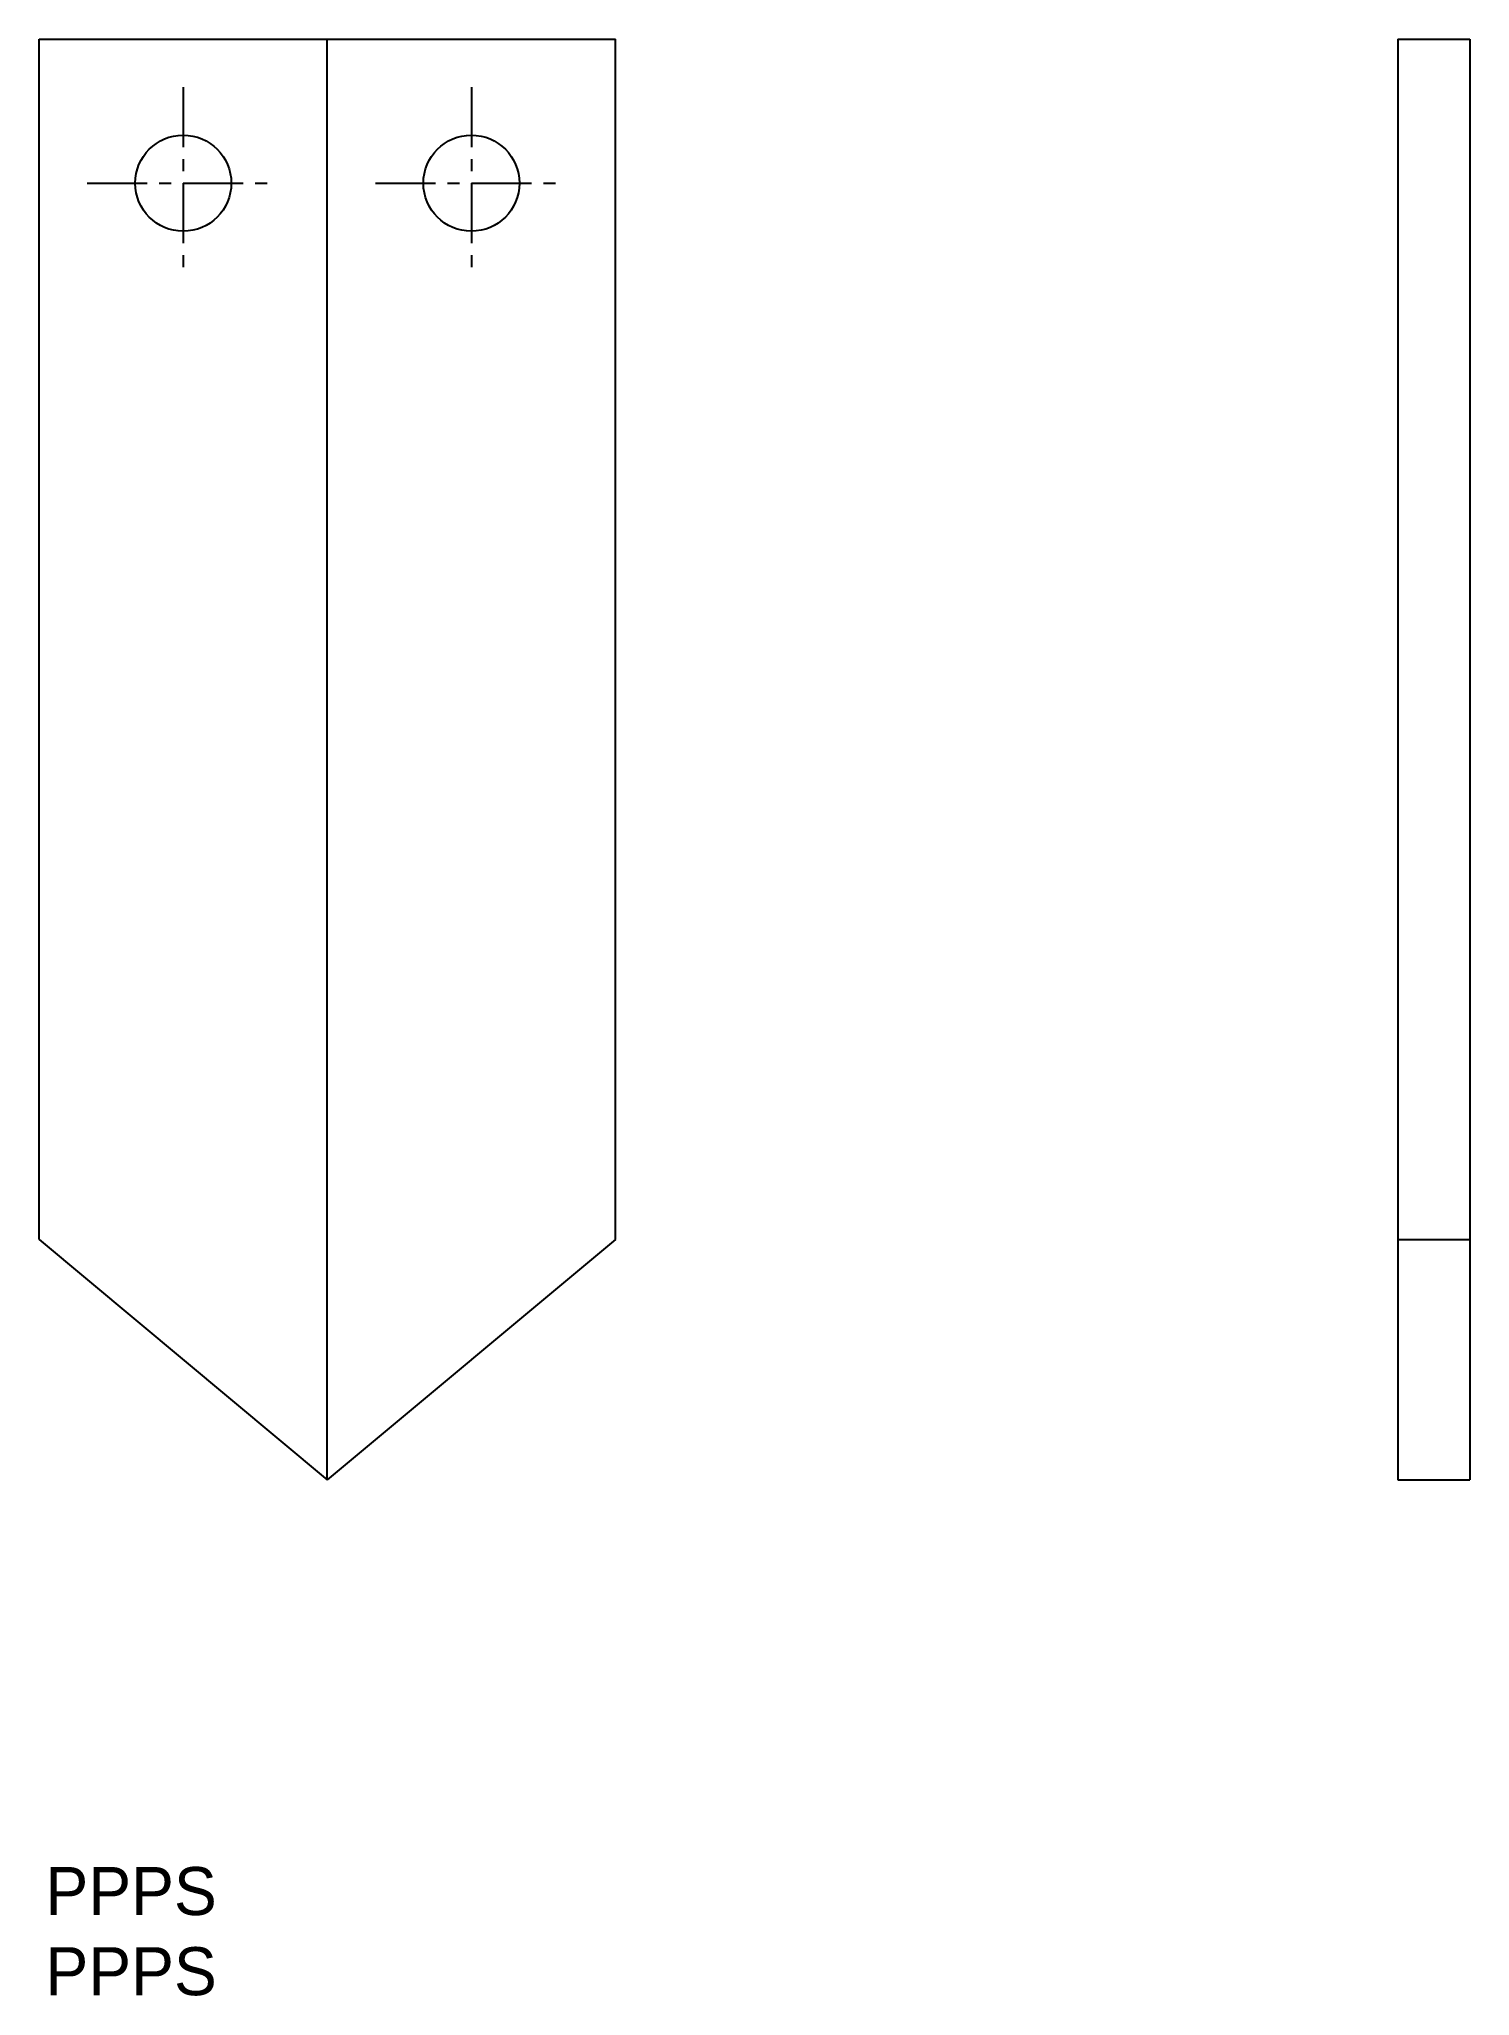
# Model space of a CAD drawing. Extents: x 103.6 to 133.4, y 141.9 to 182.6.
import ezdxf

# ---------------------------------------------------------------- set-up
doc = ezdxf.new("R2010")
doc.units = 0
doc.linetypes.add('CENTER', pattern=[2, 1.25, -0.25, 0.25, -0.25])
doc.layers.get('0').update_dxf_attribs({"linetype": 'CONTINUOUS'})
doc.layers.add('CENTER', color=1, linetype='CENTER')

msp = doc.modelspace()

# ---------------------------------------------------------------- linework, layer by layer
at = {"color": 7, "linetype": 'CONTINUOUS'}
for p, q in [((103.6, 182.618), (115.6, 182.618)), ((103.6, 157.618), (103.6, 182.618)), ((109.6, 152.618), (109.6, 182.618)), ((115.6, 157.618), (115.6, 182.618)), ((131.89, 182.618), (133.39, 182.618)), ((131.89, 182.618), (131.89, 152.618)), ((133.39, 182.618), (133.39, 152.618)), ((103.6, 157.618), (109.6, 152.618)), ((115.6, 157.618), (109.6, 152.618)), ((131.89, 157.618), (133.39, 157.618)), ((131.89, 152.618), (133.39, 152.618))]:
    msp.add_line(p, q, dxfattribs=at)
for centre in [(106.6, 179.618), (112.6, 179.618)]:
    msp.add_circle(centre, 1, dxfattribs=at)
at = {"layer": 'CENTER', "color": 1, "linetype": 'CENTER'}
for p, q in [((106.6, 181.618), (106.6, 177.618)), ((112.6, 181.618), (112.6, 177.618)), ((104.6, 179.618), (108.6, 179.618)), ((110.6, 179.618), (114.6, 179.618))]:
    msp.add_line(p, q, dxfattribs=at)

# ---------------------------------------------------------------- texts
at = {"color": 7, "linetype": 'CONTINUOUS'}
for p in [(103.731, 143.552), (103.731, 141.883)]:
    msp.add_text('PPPS', height=1, dxfattribs=at).set_placement(p)

doc.saveas('drawing.dxf')
